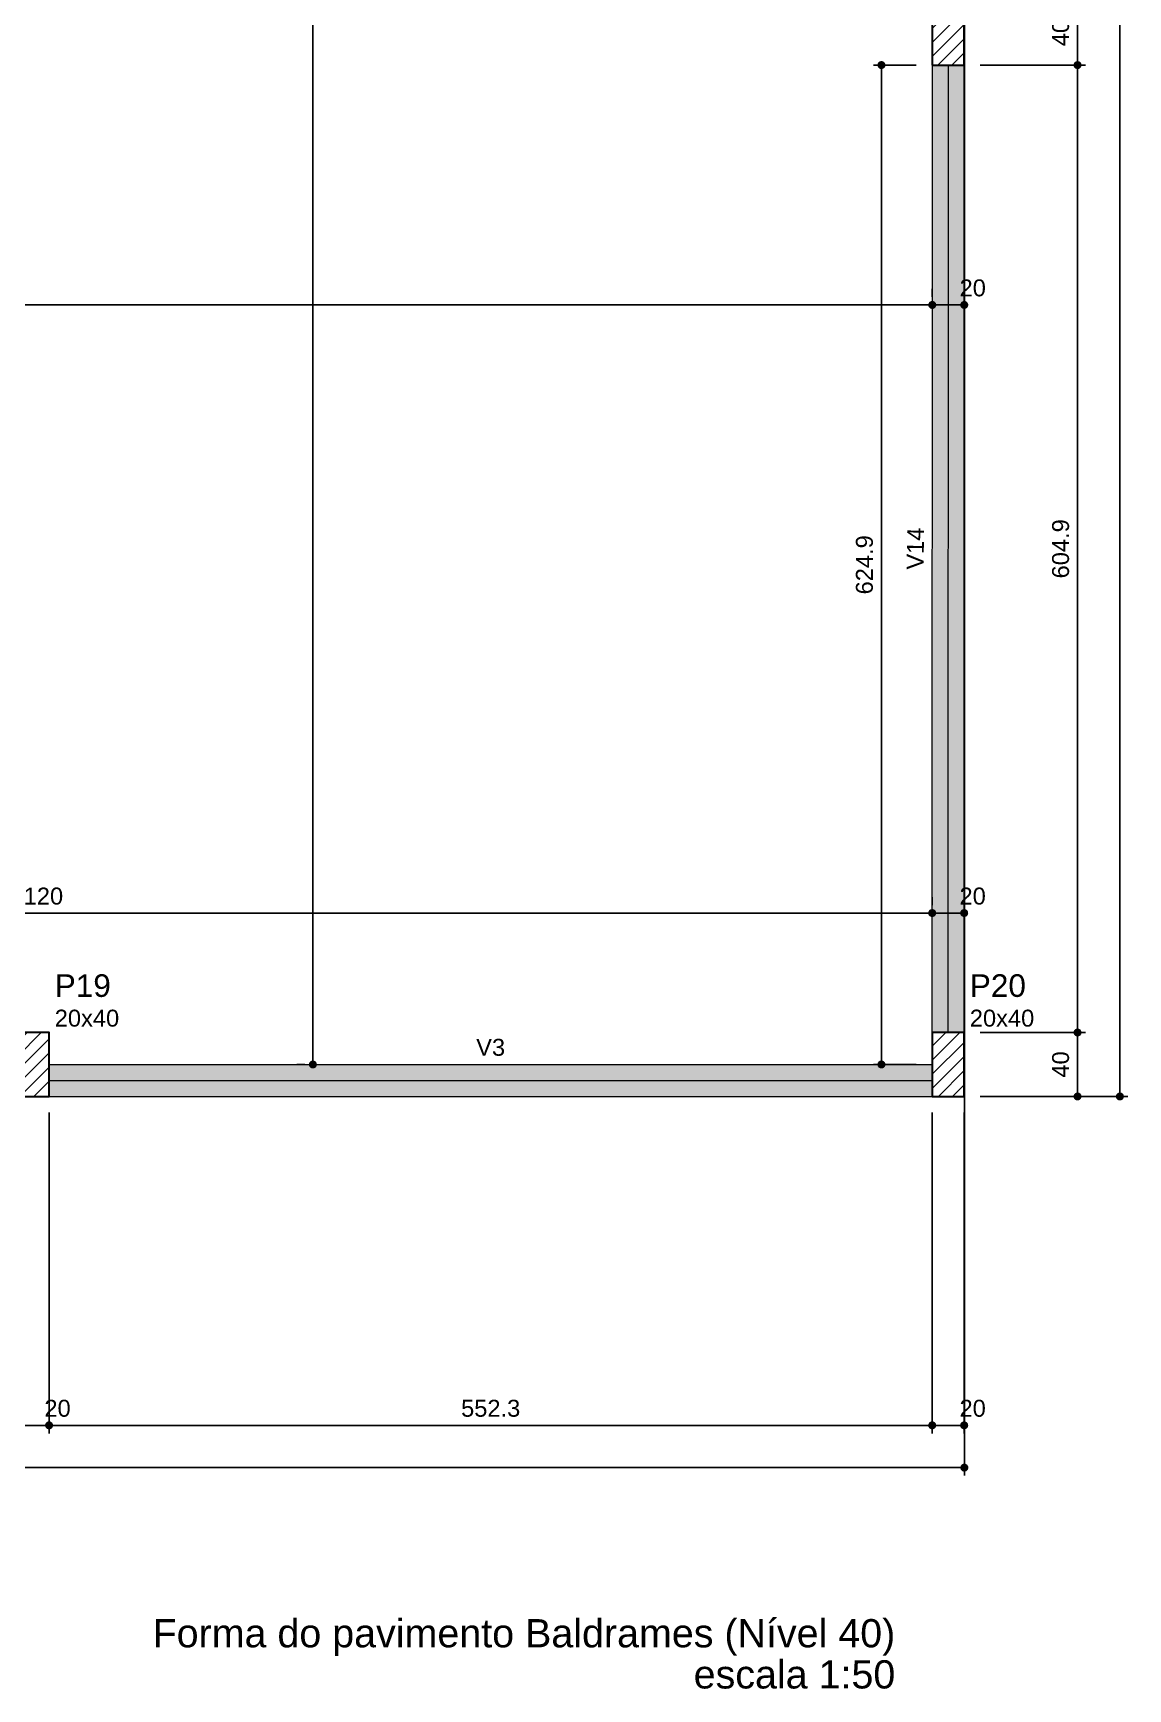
# Model space of a CAD drawing. Header units: millimetres. Extents: x 180 to 11148, y -1598 to 1045.
# Drawn here: x 931.38 to 945.08, y -9.5 to 11.2 of the extents above; entities that cross this region are included whole.
import ezdxf

# ---------------------------------------------------------------- set-up
doc = ezdxf.new("R2010")
doc.units = ezdxf.units.MM
doc.header["$MEASUREMENT"] = 0
for name, color, linetype, lineweight in [('FO-Cotas', 5, 'Continuous', 5), ('FO-Eixos', 5, 'Continuous', 5), ('FO-Hachura pilar que passa', 19, 'Continuous', 5), ('FO-Hachura viga', 43, 'Continuous', 5), ('FO-Pilares', 4, 'Continuous', 30), ('FO-Textos das vigas', 7, 'Continuous', 5), ('FO-Textos dos pilares', 7, 'Continuous', 5), ('FO-Títulos', 1, 'Continuous', 20), ('FO-Vigas', 1, 'Continuous', 20)]:
    doc.layers.add(name, color=color, linetype=linetype, lineweight=lineweight)
doc.styles.add('Arial', font='arial.ttf')
doc.dimstyles.new('UM_50.000000', dxfattribs={"dimtxt": 0.18, "dimasz": 0.1, "dimexe": 0.1, "dimexo": 0.2, "dimgap": 0, "dimtad": 1, "dimtih": 1, "dimtoh": 1, "dimdec": 1, "dimlfac": 50, "dimzin": 0, "dimdsep": 46, "dimtxsty": 'Standard', "dimcen": 0.09, "dimdle": 0.1, "dimadec": 1, "dimazin": 2, "dimtfac": 1, "dimtdec": 4, "dimtofl": 0, "dimtmove": 0, "dimatfit": 3, "dimfxl": 1, "dimtolj": 1, "dimarcsym": 0})
pattern_1 = [(45, (888.43636, -2.09489), (-0.08838835, 0.08838835), [])]

# ---------------------------------------------------------------- blocks, each defined once
blk = doc.blocks.new('_Dot')
at = {"color": 0, "linetype": 'ByBlock', "lineweight": -2}
blk.add_line((-0.5, 0), (-1, 0), dxfattribs=at)
at = {"color": 0, "linetype": 'ByBlock', "const_width": 0.5}
blk.add_lwpolyline([(-0.25, 0, 1), (0.25, 0, 1)], format="xyb", close=True, dxfattribs=at)
blk = doc.blocks.new('*D384')
at = {"layer": 'Defpoints', "color": 0, "transparency": 16777216}
for p in [(931.183, -2.095), (931.583, -2.095), (931.583, -6.208)]:
    blk.add_point(p, dxfattribs=at)
at = {"layer": 'FO-Cotas', "color": 0, "lineweight": -2, "transparency": 16777216}
for p, q in [((931.183, -2.295), (931.183, -6.308)), ((931.583, -2.295), (931.583, -6.308)), ((931.283, -6.208), (931.483, -6.208))]:
    blk.add_line(p, q, dxfattribs=at)
at = {"layer": 'FO-Cotas', "color": 0, "lineweight": -2, "transparency": 16777216, "xscale": 0.1000000014901161, "yscale": 0.1000000014901161, "zscale": 0.1000000014901161, "rotation": 180}
blk.add_blockref('_Dot', (931.183, -6.208), dxfattribs=at)
at = {"layer": 'FO-Cotas', "color": 0, "lineweight": -2, "transparency": 16777216, "xscale": 0.1000000014901161, "yscale": 0.1000000014901161, "zscale": 0.1000000014901161}
blk.add_blockref('_Dot', (931.583, -6.208), dxfattribs=at)
at = {"layer": 'FO-Cotas', "transparency": 16777216, "insert": (931.689, -5.996), "char_height": 0.2118, "attachment_point": 5, "rotation": 0.0057, "style": 'Arial'}
blk.add_mtext('\\A1;20', dxfattribs=at)
blk = doc.blocks.new('*D385')
at = {"layer": 'Defpoints', "color": 0, "transparency": 16777216}
for p in [(931.583, -2.095), (942.63, -2.095), (942.63, -6.208)]:
    blk.add_point(p, dxfattribs=at)
at = {"layer": 'FO-Cotas', "color": 0, "lineweight": -2, "transparency": 16777216}
for p, q in [((931.583, -2.295), (931.583, -6.308)), ((942.63, -2.295), (942.63, -6.308)), ((931.683, -6.208), (942.53, -6.208))]:
    blk.add_line(p, q, dxfattribs=at)
at = {"layer": 'FO-Cotas', "color": 0, "lineweight": -2, "transparency": 16777216, "xscale": 0.1000000014901161, "yscale": 0.1000000014901161, "zscale": 0.1000000014901161, "rotation": 180}
blk.add_blockref('_Dot', (931.583, -6.208), dxfattribs=at)
at = {"layer": 'FO-Cotas', "color": 0, "lineweight": -2, "transparency": 16777216, "xscale": 0.1000000014901161, "yscale": 0.1000000014901161, "zscale": 0.1000000014901161}
blk.add_blockref('_Dot', (942.63, -6.208), dxfattribs=at)
at = {"layer": 'FO-Cotas', "transparency": 16777216, "insert": (937.107, -5.996), "char_height": 0.2118, "attachment_point": 5, "rotation": 0.0057, "style": 'Arial'}
blk.add_mtext('\\A1;552.3', dxfattribs=at)
blk = doc.blocks.new('*D386')
at = {"layer": 'Defpoints', "color": 0, "transparency": 16777216}
for p in [(942.63, -2.095), (943.03, -2.095), (943.03, -6.208)]:
    blk.add_point(p, dxfattribs=at)
at = {"layer": 'FO-Cotas', "color": 0, "lineweight": -2, "transparency": 16777216}
for p, q in [((942.63, -2.295), (942.63, -6.308)), ((943.03, -2.295), (943.03, -6.308)), ((942.73, -6.208), (942.93, -6.208))]:
    blk.add_line(p, q, dxfattribs=at)
at = {"layer": 'FO-Cotas', "color": 0, "lineweight": -2, "transparency": 16777216, "xscale": 0.1000000014901161, "yscale": 0.1000000014901161, "zscale": 0.1000000014901161, "rotation": 180}
blk.add_blockref('_Dot', (942.63, -6.208), dxfattribs=at)
at = {"layer": 'FO-Cotas', "color": 0, "lineweight": -2, "transparency": 16777216, "xscale": 0.1000000014901161, "yscale": 0.1000000014901161, "zscale": 0.1000000014901161}
blk.add_blockref('_Dot', (943.03, -6.208), dxfattribs=at)
at = {"layer": 'FO-Cotas', "transparency": 16777216, "insert": (943.136, -5.996), "char_height": 0.2118, "attachment_point": 5, "rotation": 0.0057, "style": 'Arial'}
blk.add_mtext('\\A1;20', dxfattribs=at)
blk = doc.blocks.new('*D389')
at = {"layer": 'Defpoints', "color": 0, "transparency": 16777216}
for p in [(943.032, 11.604), (888.436, -2.095), (943.032, -6.737)]:
    blk.add_point(p, dxfattribs=at)
at = {"layer": 'FO-Cotas', "color": 0, "lineweight": -2, "transparency": 16777216}
for p, q in [((943.032, 11.404), (943.032, -6.837)), ((888.436, -2.295), (888.436, -6.837)), ((888.536, -6.737), (942.932, -6.737))]:
    blk.add_line(p, q, dxfattribs=at)
at = {"layer": 'FO-Cotas', "color": 0, "lineweight": -2, "transparency": 16777216, "xscale": 0.1000000014901161, "yscale": 0.1000000014901161, "zscale": 0.1000000014901161, "rotation": 180}
blk.add_blockref('_Dot', (888.436, -6.737), dxfattribs=at)
at = {"layer": 'FO-Cotas', "color": 0, "lineweight": -2, "transparency": 16777216, "xscale": 0.1000000014901161, "yscale": 0.1000000014901161, "zscale": 0.1000000014901161}
blk.add_blockref('_Dot', (943.032, -6.737), dxfattribs=at)
at = {"layer": 'FO-Cotas', "transparency": 16777216, "insert": (915.734, -6.525), "char_height": 0.2118, "attachment_point": 5, "rotation": 0.0057, "style": 'Arial'}
blk.add_mtext('\\A1;2729.8', dxfattribs=at)
blk = doc.blocks.new('*D407')
at = {"layer": 'Defpoints', "color": 0, "transparency": 16777216}
for p in [(943.03, -1.295), (944.448, -1.295), (943.03, -2.095)]:
    blk.add_point(p, dxfattribs=at)
at = {"layer": 'FO-Cotas', "color": 0, "lineweight": -2, "transparency": 16777216}
for p, q in [((943.23, -1.295), (944.548, -1.295)), ((944.448, -1.995), (944.448, -1.395)), ((943.23, -2.095), (944.548, -2.095))]:
    blk.add_line(p, q, dxfattribs=at)
at = {"layer": 'FO-Cotas', "color": 0, "lineweight": -2, "transparency": 16777216, "xscale": 0.1000000014901161, "yscale": 0.1000000014901161, "zscale": 0.1000000014901161}
for p, rotation in [((944.448, -1.295), 90), ((944.448, -2.095), 270)]:
    blk.add_blockref('_Dot', p, dxfattribs=dict(at, rotation=rotation))
at = {"layer": 'FO-Cotas', "transparency": 16777216, "insert": (944.237, -1.695), "char_height": 0.2118, "attachment_point": 5, "rotation": 90, "style": 'Arial'}
blk.add_mtext('\\A1;40', dxfattribs=at)
blk = doc.blocks.new('*D408')
at = {"layer": 'Defpoints', "color": 0, "transparency": 16777216}
for p in [(943.03, 10.804), (944.448, 10.804), (943.03, -1.295)]:
    blk.add_point(p, dxfattribs=at)
at = {"layer": 'FO-Cotas', "color": 0, "lineweight": -2, "transparency": 16777216}
for p, q in [((943.23, 10.804), (944.548, 10.804)), ((944.448, -1.195), (944.448, 10.704)), ((943.23, -1.295), (944.548, -1.295))]:
    blk.add_line(p, q, dxfattribs=at)
at = {"layer": 'FO-Cotas', "color": 0, "lineweight": -2, "transparency": 16777216, "xscale": 0.1000000014901161, "yscale": 0.1000000014901161, "zscale": 0.1000000014901161}
for p, rotation in [((944.448, 10.804), 90), ((944.448, -1.295), 270)]:
    blk.add_blockref('_Dot', p, dxfattribs=dict(at, rotation=rotation))
at = {"layer": 'FO-Cotas', "transparency": 16777216, "insert": (944.237, 4.754), "char_height": 0.2118, "attachment_point": 5, "rotation": 90, "style": 'Arial'}
blk.add_mtext('\\A1;604.9', dxfattribs=at)
blk = doc.blocks.new('*D409')
at = {"layer": 'Defpoints', "color": 0, "transparency": 16777216}
for p in [(943.03, 11.604), (944.448, 11.604), (943.03, 10.804)]:
    blk.add_point(p, dxfattribs=at)
at = {"layer": 'FO-Cotas', "color": 0, "lineweight": -2, "transparency": 16777216}
for p, q in [((943.23, 11.604), (944.548, 11.604)), ((944.448, 10.904), (944.448, 11.504)), ((943.23, 10.804), (944.548, 10.804))]:
    blk.add_line(p, q, dxfattribs=at)
at = {"layer": 'FO-Cotas', "color": 0, "lineweight": -2, "transparency": 16777216, "xscale": 0.1000000014901161, "yscale": 0.1000000014901161, "zscale": 0.1000000014901161}
for p, rotation in [((944.448, 11.604), 90), ((944.448, 10.804), 270)]:
    blk.add_blockref('_Dot', p, dxfattribs=dict(at, rotation=rotation))
at = {"layer": 'FO-Cotas', "transparency": 16777216, "insert": (944.237, 11.204), "char_height": 0.2118, "attachment_point": 5, "rotation": 90, "style": 'Arial'}
blk.add_mtext('\\A1;40', dxfattribs=at)
blk = doc.blocks.new('*D416')
at = {"layer": 'Defpoints', "color": 0, "transparency": 16777216}
for p in [(943.036, 37.503), (944.978, 37.503), (943.03, -2.095)]:
    blk.add_point(p, dxfattribs=at)
at = {"layer": 'FO-Cotas', "color": 0, "lineweight": -2, "transparency": 16777216}
for p, q in [((943.236, 37.503), (945.078, 37.503)), ((944.978, -1.995), (944.978, 37.403)), ((943.23, -2.095), (945.078, -2.095))]:
    blk.add_line(p, q, dxfattribs=at)
at = {"layer": 'FO-Cotas', "color": 0, "lineweight": -2, "transparency": 16777216, "xscale": 0.1000000014901161, "yscale": 0.1000000014901161, "zscale": 0.1000000014901161}
for p, rotation in [((944.978, 37.503), 90), ((944.978, -2.095), 270)]:
    blk.add_blockref('_Dot', p, dxfattribs=dict(at, rotation=rotation))
at = {"layer": 'FO-Cotas', "transparency": 16777216, "insert": (944.766, 17.704), "char_height": 0.2118, "attachment_point": 5, "rotation": 90, "style": 'Arial'}
blk.add_mtext('\\A1;1979.9', dxfattribs=at)
blk = doc.blocks.new('*D422')
at = {"layer": 'Defpoints', "color": 0, "transparency": 16777216}
for p in [(920.23, 0.199), (942.63, 0.199), (942.63, 0.199)]:
    blk.add_point(p, dxfattribs=at)
at = {"layer": 'FO-Cotas', "color": 0, "lineweight": -2, "transparency": 16777216}
for p, q in [((920.23, 0.399), (920.23, 0.299)), ((942.63, 0.399), (942.63, 0.299)), ((920.33, 0.199), (942.53, 0.199))]:
    blk.add_line(p, q, dxfattribs=at)
at = {"layer": 'FO-Cotas', "color": 0, "lineweight": -2, "transparency": 16777216, "xscale": 0.1000000014901161, "yscale": 0.1000000014901161, "zscale": 0.1000000014901161, "rotation": 180}
blk.add_blockref('_Dot', (920.23, 0.199), dxfattribs=at)
at = {"layer": 'FO-Cotas', "color": 0, "lineweight": -2, "transparency": 16777216, "xscale": 0.1000000014901161, "yscale": 0.1000000014901161, "zscale": 0.1000000014901161}
blk.add_blockref('_Dot', (942.63, 0.199), dxfattribs=at)
at = {"layer": 'FO-Cotas', "transparency": 16777216, "insert": (931.43, 0.41), "char_height": 0.2118, "attachment_point": 5, "rotation": 0.0057, "style": 'Arial'}
blk.add_mtext('\\A1;1120', dxfattribs=at)
blk = doc.blocks.new('*D423')
at = {"layer": 'Defpoints', "color": 0, "transparency": 16777216}
for p in [(942.63, 0.199), (943.03, 0.199), (943.03, 0.199)]:
    blk.add_point(p, dxfattribs=at)
at = {"layer": 'FO-Cotas', "color": 0, "lineweight": -2, "transparency": 16777216}
for p, q in [((942.63, 0.399), (942.63, 0.299)), ((943.03, 0.399), (943.03, 0.299)), ((942.73, 0.199), (942.93, 0.199))]:
    blk.add_line(p, q, dxfattribs=at)
at = {"layer": 'FO-Cotas', "color": 0, "lineweight": -2, "transparency": 16777216, "xscale": 0.1000000014901161, "yscale": 0.1000000014901161, "zscale": 0.1000000014901161, "rotation": 180}
blk.add_blockref('_Dot', (942.63, 0.199), dxfattribs=at)
at = {"layer": 'FO-Cotas', "color": 0, "lineweight": -2, "transparency": 16777216, "xscale": 0.1000000014901161, "yscale": 0.1000000014901161, "zscale": 0.1000000014901161}
blk.add_blockref('_Dot', (943.03, 0.199), dxfattribs=at)
at = {"layer": 'FO-Cotas', "transparency": 16777216, "insert": (943.136, 0.41), "char_height": 0.2118, "attachment_point": 5, "rotation": 0.0057, "style": 'Arial'}
blk.add_mtext('\\A1;20', dxfattribs=at)
blk = doc.blocks.new('*D424')
at = {"layer": 'Defpoints', "color": 0, "transparency": 16777216}
for p in [(888.836, 7.804), (942.631, 7.804), (942.631, 7.804)]:
    blk.add_point(p, dxfattribs=at)
at = {"layer": 'FO-Cotas', "color": 0, "lineweight": -2, "transparency": 16777216}
for p, q in [((888.836, 8.004), (888.836, 7.904)), ((942.631, 8.004), (942.631, 7.904)), ((888.936, 7.804), (942.531, 7.804))]:
    blk.add_line(p, q, dxfattribs=at)
at = {"layer": 'FO-Cotas', "color": 0, "lineweight": -2, "transparency": 16777216, "xscale": 0.1000000014901161, "yscale": 0.1000000014901161, "zscale": 0.1000000014901161, "rotation": 180}
blk.add_blockref('_Dot', (888.836, 7.804), dxfattribs=at)
at = {"layer": 'FO-Cotas', "color": 0, "lineweight": -2, "transparency": 16777216, "xscale": 0.1000000014901161, "yscale": 0.1000000014901161, "zscale": 0.1000000014901161}
blk.add_blockref('_Dot', (942.631, 7.804), dxfattribs=at)
at = {"layer": 'FO-Cotas', "transparency": 16777216, "insert": (915.734, 8.016), "char_height": 0.2118, "attachment_point": 5, "rotation": 0.0057, "style": 'Arial'}
blk.add_mtext('\\A1;2689.8', dxfattribs=at)
blk = doc.blocks.new('*D425')
at = {"layer": 'Defpoints', "color": 0, "transparency": 16777216}
for p in [(942.631, 7.804), (943.031, 7.804), (943.031, 7.804)]:
    blk.add_point(p, dxfattribs=at)
at = {"layer": 'FO-Cotas', "color": 0, "lineweight": -2, "transparency": 16777216}
for p, q in [((942.631, 8.004), (942.631, 7.904)), ((943.031, 8.004), (943.031, 7.904)), ((942.731, 7.804), (942.931, 7.804))]:
    blk.add_line(p, q, dxfattribs=at)
at = {"layer": 'FO-Cotas', "color": 0, "lineweight": -2, "transparency": 16777216, "xscale": 0.1000000014901161, "yscale": 0.1000000014901161, "zscale": 0.1000000014901161, "rotation": 180}
blk.add_blockref('_Dot', (942.631, 7.804), dxfattribs=at)
at = {"layer": 'FO-Cotas', "color": 0, "lineweight": -2, "transparency": 16777216, "xscale": 0.1000000014901161, "yscale": 0.1000000014901161, "zscale": 0.1000000014901161}
blk.add_blockref('_Dot', (943.031, 7.804), dxfattribs=at)
at = {"layer": 'FO-Cotas', "transparency": 16777216, "insert": (943.137, 8.016), "char_height": 0.2118, "attachment_point": 5, "rotation": 0.0057, "style": 'Arial'}
blk.add_mtext('\\A1;20', dxfattribs=at)
blk = doc.blocks.new('*D449')
at = {"layer": 'Defpoints', "color": 0, "transparency": 16777216}
for p in [(934.883, 37.103), (934.883, 37.103), (934.883, -1.695)]:
    blk.add_point(p, dxfattribs=at)
at = {"layer": 'FO-Cotas', "color": 0, "lineweight": -2, "transparency": 16777216}
for p, q in [((934.683, 37.103), (934.783, 37.103)), ((934.883, -1.595), (934.883, 37.003)), ((934.683, -1.695), (934.783, -1.695))]:
    blk.add_line(p, q, dxfattribs=at)
at = {"layer": 'FO-Cotas', "color": 0, "lineweight": -2, "transparency": 16777216, "xscale": 0.1000000014901161, "yscale": 0.1000000014901161, "zscale": 0.1000000014901161}
for p, rotation in [((934.883, 37.103), 90), ((934.883, -1.695), 270)]:
    blk.add_blockref('_Dot', p, dxfattribs=dict(at, rotation=rotation))
at = {"layer": 'FO-Cotas', "transparency": 16777216, "insert": (934.672, 17.704), "char_height": 0.2118, "attachment_point": 5, "rotation": 90, "style": 'Arial'}
blk.add_mtext('\\A1;1939.9', dxfattribs=at)
blk = doc.blocks.new('*D453')
at = {"layer": 'Defpoints', "color": 0, "transparency": 16777216}
for p in [(942.63, 10.804), (941.995, -1.695), (942.63, -1.695)]:
    blk.add_point(p, dxfattribs=at)
at = {"layer": 'FO-Cotas', "color": 0, "lineweight": -2, "transparency": 16777216}
for p, q in [((942.43, 10.804), (941.895, 10.804)), ((941.995, 10.704), (941.995, -1.595)), ((942.43, -1.695), (941.895, -1.695))]:
    blk.add_line(p, q, dxfattribs=at)
at = {"layer": 'FO-Cotas', "color": 0, "lineweight": -2, "transparency": 16777216, "xscale": 0.1000000014901161, "yscale": 0.1000000014901161, "zscale": 0.1000000014901161}
for p, rotation in [((941.995, 10.804), 90), ((941.995, -1.695), 270)]:
    blk.add_blockref('_Dot', p, dxfattribs=dict(at, rotation=rotation))
at = {"layer": 'FO-Cotas', "transparency": 16777216, "insert": (941.783, 4.554), "char_height": 0.2118, "attachment_point": 5, "rotation": 90, "style": 'Arial'}
blk.add_mtext('\\A1;624.9', dxfattribs=at)

msp = doc.modelspace()

# ---------------------------------------------------------------- hatches: boundary and pattern name
at = {"layer": 'FO-Hachura pilar que passa', "linetype": 'Continuous'}
h = msp.add_hatch(dxfattribs=at)
h.set_pattern_fill('ANSI31', color=256, style=0)
h.set_pattern_definition(pattern_1)
h.paths.add_polyline_path([(942.63, 10.8037), (942.83, 10.8037), (943.03, 10.8037), (943.03, 11.2037), (943.03, 11.6037), (942.83, 11.6037), (942.63, 11.6037), (942.63, 11.2037)])
h = msp.add_hatch(dxfattribs=at)
h.set_pattern_fill('ANSI31', color=256, style=0)
h.set_pattern_definition(pattern_1)
h.paths.add_polyline_path([(931.1834, -2.0949), (931.3834, -2.0949), (931.5834, -2.0949), (931.5834, -1.6949), (931.5834, -1.2949), (931.3834, -1.2949), (931.1834, -1.2949), (931.1834, -1.6949)])
h = msp.add_hatch(dxfattribs=at)
h.set_pattern_fill('ANSI31', color=256, style=0)
h.set_pattern_definition(pattern_1)
h.paths.add_polyline_path([(942.63, -2.0949), (942.83, -2.0949), (943.03, -2.0949), (943.03, -1.6949), (943.03, -1.2949), (942.83, -1.2949), (942.63, -1.2949), (942.63, -1.6949)])
at = {"layer": 'FO-Hachura viga', "linetype": 'Continuous'}
for points in [[(943.0308, 10.8037), (943.0308, 10.8037), (942.6318, 10.8037), (942.6298, -1.2947), (943.0298, -1.2949), (943.0308, 10.8037)], [(942.6298, -1.6949), (942.6298, -1.6949), (931.5832, -1.6949), (931.5832, -2.0949), (942.6298, -2.0949), (942.6298, -1.6949)]]:
    msp.add_hatch(color=256, dxfattribs=at).paths.add_polyline_path(points)

# ---------------------------------------------------------------- linework, layer by layer
at = {"layer": 'FO-Eixos'}
for p, q in [((942.83, -1.2949), (942.832, 10.8037)), ((931.5834, -1.8949), (942.63, -1.8949))]:
    msp.add_line(p, q, dxfattribs=at)
at = {"layer": 'FO-Pilares'}
for points in [[(942.63, 10.8037), (942.83, 10.8037), (943.03, 10.8037), (943.03, 11.2037), (943.03, 11.6037), (942.83, 11.6037), (942.63, 11.6037), (942.63, 11.2037), (942.63, 10.8037)], [(931.1834, -2.0949), (931.3834, -2.0949), (931.5834, -2.0949), (931.5834, -1.6949), (931.5834, -1.2949), (931.3834, -1.2949), (931.1834, -1.2949), (931.1834, -1.6949), (931.1834, -2.0949)], [(942.63, -2.0949), (942.83, -2.0949), (943.03, -2.0949), (943.03, -1.6949), (943.03, -1.2949), (942.83, -1.2949), (942.63, -1.2949), (942.63, -1.6949), (942.63, -2.0949)]]:
    msp.add_lwpolyline(points, close=True, dxfattribs=at)
at = {"layer": 'FO-Vigas'}
for p, q in [((942.63, -1.2949), (942.632, 10.8037)), ((943.03, -1.2949), (943.031, 10.8037)), ((931.5834, -1.6949), (942.63, -1.6949)), ((931.5834, -2.0949), (942.63, -2.0949))]:
    msp.add_line(p, q, dxfattribs=at)

# ---------------------------------------------------------------- texts
at = {"layer": 'FO-Textos das vigas', "insert": (942.5251, 4.7545), "char_height": 0.2118, "width": 1.056207, "attachment_point": 8, "rotation": 89, "line_spacing_factor": 0.798, "style": 'Arial'}
msp.add_mtext('V14', dxfattribs=at)
at = {"layer": 'FO-Textos das vigas', "insert": (937.1067, -1.589), "char_height": 0.2118, "width": 0.726323, "attachment_point": 8, "line_spacing_factor": 0.798, "style": 'Arial'}
msp.add_mtext('V3', dxfattribs=at)
at = {"layer": 'FO-Textos dos pilares', "attachment_point": 7, "line_spacing_factor": 0.798, "style": 'Arial'}
for s, insert, char_height, width in [('P19', (931.654, -0.8536), 0.2824, 1.397921), ('P20', (943.1006, -0.8536), 0.2824, 1.397921), ('20x40', (931.654, -1.2243), 0.2118, 1.611801), ('20x40', (943.1006, -1.2243), 0.2118, 1.611801)]:
    msp.add_mtext(s, dxfattribs=dict(at, insert=insert, char_height=char_height, width=width))
at = {"layer": 'FO-Títulos', "char_height": 0.353, "attachment_point": 9, "line_spacing_factor": 0.798, "style": 'Arial'}
for s, insert, width in [('Forma do pavimento Baldrames (Nível 40)', (942.1681, -9.0908), 18.585545), ('escala 1:50', (942.1683, -9.504), 5.049113)]:
    msp.add_mtext(s, dxfattribs=dict(at, insert=insert, width=width))

# ---------------------------------------------------------------- dimensions: what is measured, and where the dimension line sits
at = {"layer": 'FO-Cotas'}
for base, p1, p2, picture, middle in [((944.9779, 37.5025), (943.03, -2.0949), (943.0364, 37.5025), '*D416', (944.7661, 17.7038)), ((934.8834, 37.1025), (934.8834, -1.6949), (934.8834, 37.1025), '*D449', (934.6716, 17.7038)), ((944.4484, 11.6037), (943.03, 10.8037), (943.03, 11.6037), '*D409', (944.2366, 11.2037)), ((941.9946, -1.6949), (942.63, 10.8037), (942.63, -1.6949), '*D453', (941.7828, 4.5544)), ((944.4484, 10.8037), (943.03, -1.2949), (943.03, 10.8037), '*D408', (944.2366, 4.7544)), ((944.4484, -1.2949), (943.03, -2.0949), (943.03, -1.2949), '*D407', (944.2366, -1.6949))]:
    dim = msp.add_linear_dim(base=base, p1=p1, p2=p2, angle=90, dimstyle='UM_50.000000', override={"dimtxt": 0.2118, "dimasz": 0.1, "dimexe": 0.1, "dimexo": 0.2, "dimtad": 1, "dimtih": 0, "dimtoh": 0, "dimdec": 1, "dimlfac": 50, "dimzin": 8, "dimtxsty": 'Arial', "dimblk": 'Dot', "dimblk1": 'Dot', "dimblk2": 'Dot', "dimsah": 1, "dimdle": 0.1, "dimse1": 0, "dimse2": 0, "dimclrt": 256, "dimadec": 1, "dimazin": 3, "dimtmove": 2, "dimldrblk": 'Dot'}, dxfattribs=at)
    dim.commit()
    dim.dimension.update_dxf_attribs({"geometry": picture, "text_midpoint": middle, "dimtype": 160, "text_rotation": 90})
for base, p1, p2, picture, middle in [((943.0322, -6.7372), (888.4364, -2.0949), (943.0322, 11.6037), '*D389', (915.7343, -6.5254)), ((942.6315, 7.8037), (888.8364, 7.8037), (942.6315, 7.8037), '*D424', (915.7339, 8.0155)), ((943.0307, 7.8037), (942.6315, 7.8037), (943.0307, 7.8037), '*D425', (943.1366, 8.0155)), ((942.6302, 0.1985), (920.23, 0.1985), (942.6302, 0.1985), '*D422', (931.4301, 0.4103)), ((943.0301, 0.1985), (942.6302, 0.1985), (943.0301, 0.1985), '*D423', (943.136, 0.4103)), ((931.5834, -6.2077), (931.1834, -2.0949), (931.5834, -2.0949), '*D384', (931.6893, -5.9959)), ((942.63, -6.2077), (931.5834, -2.0949), (942.63, -2.0949), '*D385', (937.1067, -5.9959)), ((943.03, -6.2077), (942.63, -2.0949), (943.03, -2.0949), '*D386', (943.1359, -5.9959))]:
    dim = msp.add_linear_dim(base=base, p1=p1, p2=p2, dimstyle='UM_50.000000', override={"dimtxt": 0.2118, "dimasz": 0.1, "dimexe": 0.1, "dimexo": 0.2, "dimtad": 1, "dimtih": 0, "dimtoh": 0, "dimdec": 1, "dimlfac": 50, "dimzin": 8, "dimtxsty": 'Arial', "dimblk": 'Dot', "dimblk1": 'Dot', "dimblk2": 'Dot', "dimsah": 1, "dimdle": 0.1, "dimse1": 0, "dimse2": 0, "dimclrt": 256, "dimadec": 1, "dimazin": 3, "dimtmove": 2, "dimldrblk": 'Dot'}, dxfattribs=at)
    dim.commit()
    dim.dimension.update_dxf_attribs({"geometry": picture, "text_midpoint": middle, "dimtype": 160, "text_rotation": 0.00573})

doc.saveas('drawing.dxf')
